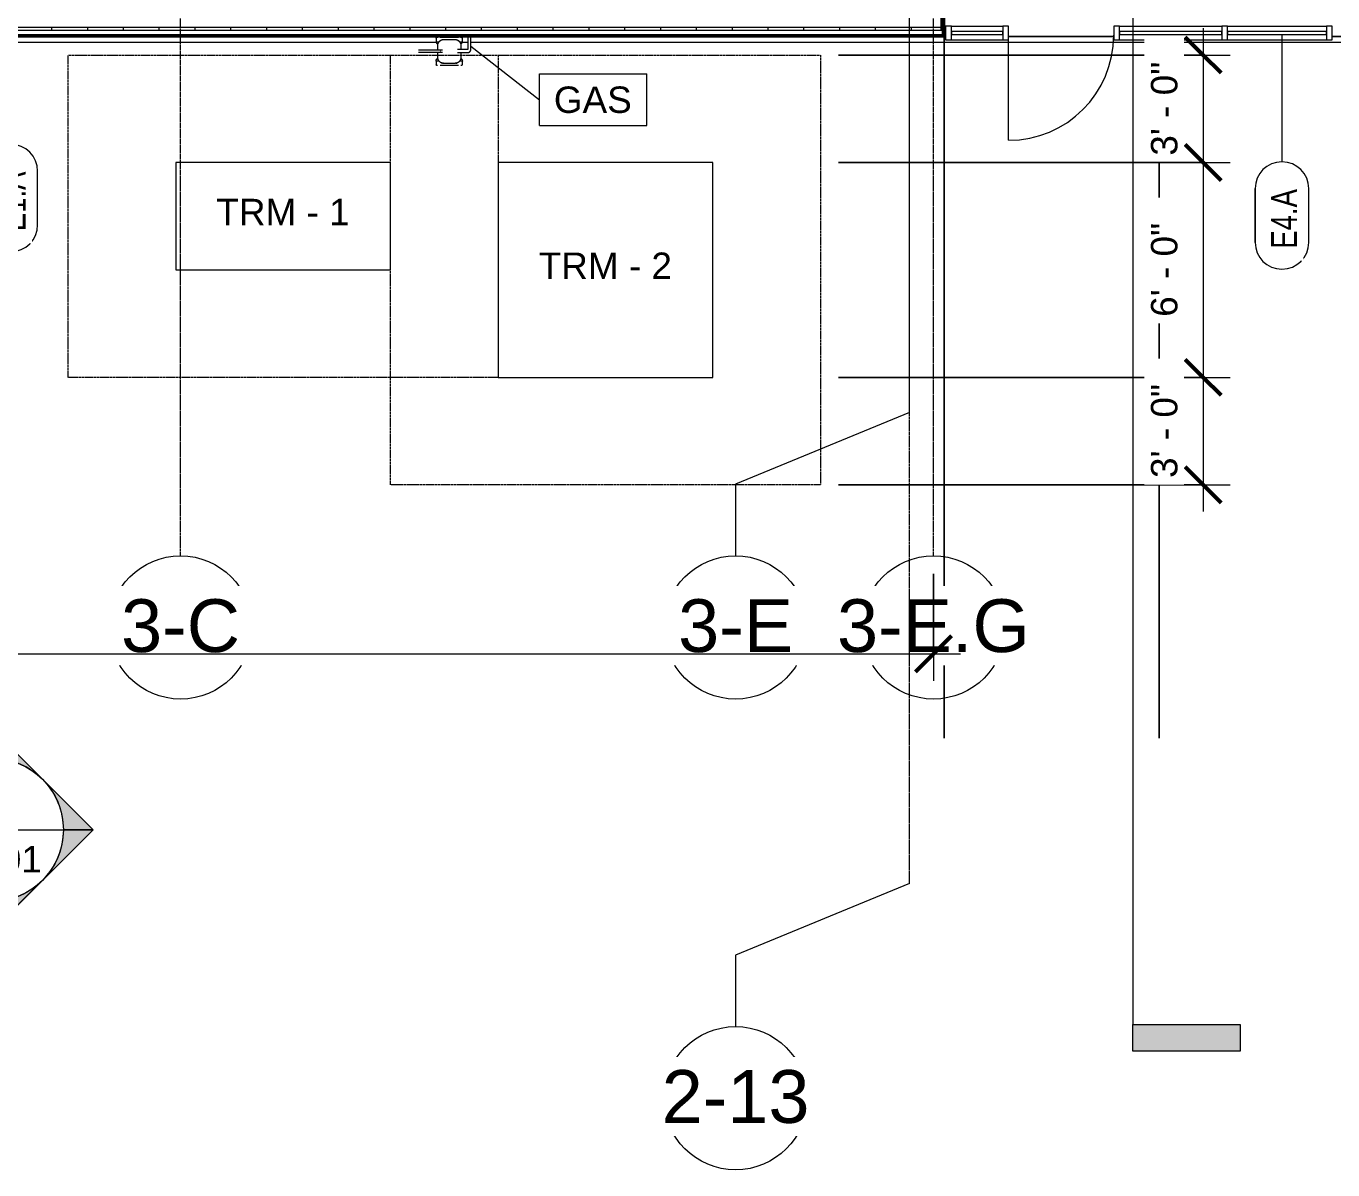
# Model space of a CAD drawing. Header units: inches. Extents: x 21592 to 24810, y -23179 to -20467.
# Drawn here: x 22503.4 to 22941.2, y -23178.6 to -22795.4 of the extents above; entities that cross this region are included whole.
import ezdxf

# ---------------------------------------------------------------- set-up
doc = ezdxf.new("R2010")
doc.units = ezdxf.units.IN
doc.header["$MEASUREMENT"] = 0
doc.linetypes.add('Dash', pattern=[0.25, 0.125, -0.125])
doc.linetypes.add('Grid Line 1_2_', pattern=[0.875, 0.5, -0.125, 0.125, -0.125])
for name, color, linetype, lineweight in [('A-ANNO-DIMS', 211, 'Continuous', 9), ('A-ANNO-DIMS-96', 211, 'Continuous', 9), ('A-DOOR', 31, 'Continuous', 13), ('A-GLAZ-CURT', 52, 'Continuous', 9), ('A-GLAZ-CWMG', 51, 'Continuous', 9), ('A-WALL', 113, 'Continuous', 13), ('A-WALL-IDEN', 211, 'Continuous', 9), ('A-WALL-PATT', 111, 'Continuous', 50), ('C-TOPO', 7, 'Continuous', 9), ('Conc', 7, 'Continuous', 20), ('E-ELE-QPM-IDEN', 2, 'Continuous', 9), ('E-ELEC-EQPM', 71, 'Continuous', 9), ('G-ANNO-SYMB', 111, 'Continuous', 9), ('L-SITE-WALL', 31, 'Continuous', 13), ('P-SANR-FIXT', 6, 'Continuous', 9), ('P-SANR-FIXT-IDEN', 2, 'Continuous', 9), ('S-GRID', 1, 'Continuous', 9), ('S-GRID-IDEN', 1, 'Continuous', 9)]:
    doc.layers.add(name, color=color, linetype=linetype, lineweight=lineweight)
doc.styles.add('Arial', font='arial.ttf', dxfattribs={"height": 17.703593})
doc.styles.add('Arial_1', font='arial.ttf', dxfattribs={"height": 8.851796})
doc.styles.add('Century Gothic_1', font='GOTHIC.TTF', dxfattribs={"width": 0.8, "height": 8.622671})
doc.dimstyles.new('Linear_-_3_32__Arial', dxfattribs={"dimscale": 12, "dimtxt": 9, "dimasz": 1, "dimexe": 0.75, "dimexo": 0.5, "dimgap": 0.5, "dimtad": 1, "dimdec": 4, "dimrnd": 0.0625, "dimzin": 1, "dimdsep": 46, "dimlunit": 4, "dimtxsty": 'Arial_1', "dimblk1": 'OBLIQUE', "dimblk2": 'OBLIQUE', "dimsah": 1, "dimcen": 0.09, "dimdle": 0.75, "dimazin": 0, "dimtfac": 1, "dimtdec": 4, "dimtix": 1, "dimtmove": 0, "dimatfit": 3, "dimfxl": 1, "dimtvp": 1, "dimtfill": 1, "dimfrac": 2, "dimtolj": 1, "dimtzin": 0, "dimarcsym": 2})

# ---------------------------------------------------------------- blocks, each defined once
blk = doc.blocks.new('Struct_Xcel_Sports Complex_rvt-1-Enlarged First Floor Plan _West_')
at = {"layer": 'L-SITE-WALL', "color": 10}
for p, q in [((22651.4, -22798.8), (22458.52, -22798.8)), ((22811.39, -22798.8), (22652.4, -22798.8)), ((22867.77, -22798.8), (22832.58, -22798.8)), ((23337.08, -22798.8), (22941.04, -22798.8))]:
    blk.add_line(p, q, dxfattribs=at)
blk = doc.blocks.new('Transformer-Dry-Type-Siemens - 6x6x6-1004770-Enlarged First Floor Plan _West_')
at = {"layer": 'E-ELEC-EQPM', "linetype": 'Dash'}
for p, q in [((-72, -72), (-72, 72)), ((-72, 72), (72, 72)), ((72, 72), (72, -72)), ((72, -72), (-72, -72))]:
    blk.add_line(p, q, dxfattribs=at)
at = {"layer": 'E-ELEC-EQPM'}
for p, q in [((36, 36), (-36, 36)), ((-36, 36), (-36, -36)), ((36, -36), (36, 36)), ((-36, -36), (36, -36))]:
    blk.add_line(p, q, dxfattribs=at)
blk = doc.blocks.new('Transformer-Dry-Type-Siemens - 6x3x6-1005805-Enlarged First Floor Plan _West_')
at = {"layer": 'E-ELEC-EQPM', "linetype": 'Dash'}
for p, q in [((-72, -54), (-72, 54)), ((-72, 54), (72, 54)), ((72, 54), (72, -54)), ((72, -54), (-72, -54))]:
    blk.add_line(p, q, dxfattribs=at)
at = {"layer": 'E-ELEC-EQPM'}
for p, q in [((36, 18), (-36, 18)), ((-36, 18), (-36, -18)), ((36, -18), (36, 18)), ((-36, -18), (36, -18))]:
    blk.add_line(p, q, dxfattribs=at)
blk = doc.blocks.new('System Panel - INSULATED LOW-E GLAZING _SEE ELEVATIONS FOR U-FACTOR_ SHGC_ _ LT_-1142335-Enlarged First Floor Plan _West_')
at = {"layer": 'A-GLAZ-CURT', "lineweight": 13}
for p, q in [((16.53125, -0.25), (-16.53125, -0.25)), ((-16.53125, -0.25), (-16.53125, -1.25)), ((-16.53125, -1.25), (16.53125, -1.25)), ((16.53125, -1.25), (16.53125, -0.25))]:
    blk.add_line(p, q, dxfattribs=at)
at = {"layer": 'A-GLAZ-CURT'}
for p, q in [((-16.53125, -1.25), (-16.53125, -0.25)), ((16.53125, -0.25), (-16.53125, -0.25)), ((-16.53125, -1.25), (16.53125, -1.25)), ((16.53125, -0.25), (16.53125, -1.25))]:
    blk.add_line(p, q, dxfattribs=at)
blk = doc.blocks.new('System Panel - INSULATED LOW-E GLAZING _SEE ELEVATIONS FOR U-FACTOR_ SHGC_ _ LT_-827433-Enlarged First Floor Plan _West_')
at = {"layer": 'A-GLAZ-CURT', "lineweight": 13}
for p, q in [((17.09375, -0.25), (-17.09375, -0.25)), ((-17.09375, -0.25), (-17.09375, -1.25)), ((-17.09375, -1.25), (17.09375, -1.25)), ((17.09375, -1.25), (17.09375, -0.25))]:
    blk.add_line(p, q, dxfattribs=at)
at = {"layer": 'A-GLAZ-CURT'}
for p, q in [((-17.09375, -1.25), (-17.09375, -0.25)), ((17.09375, -0.25), (-17.09375, -0.25)), ((-17.09375, -1.25), (17.09375, -1.25)), ((17.09375, -0.25), (17.09375, -1.25))]:
    blk.add_line(p, q, dxfattribs=at)
blk = doc.blocks.new('Door_Single_Storefront - one-1371403-Enlarged First Floor Plan _West_')
at = {"layer": 'A-DOOR'}
blk.add_line((-17.59375, -35.1875), (-17.59375, 0), dxfattribs=at)
blk.add_arc((-17.59375, 0), 35.1875, 270, 0, dxfattribs=at)
blk = doc.blocks.new('System Panel - INSULATED LOW-E GLAZING _SEE ELEVATIONS FOR U-FACTOR_ SHGC_ _ LT_-1354584-Enlarged First Floor Plan _West_')
at = {"layer": 'A-GLAZ-CURT', "lineweight": 13}
for p, q in [((8.59, -0.25), (-8.59, -0.25)), ((-8.59, -0.25), (-8.59, -1.25)), ((-8.59, -1.25), (8.59, -1.25)), ((8.59, -1.25), (8.59, -0.25))]:
    blk.add_line(p, q, dxfattribs=at)
at = {"layer": 'A-GLAZ-CURT'}
for p, q in [((-8.59, -1.25), (-8.59, -0.25)), ((8.59, -0.25), (-8.59, -0.25)), ((-8.59, -1.25), (8.59, -1.25)), ((8.59, -0.25), (8.59, -1.25))]:
    blk.add_line(p, q, dxfattribs=at)
blk = doc.blocks.new('Rectangular Mullion - Exterior 2_ x 4_5_-1135321-Enlarged First Floor Plan _West_')
at = {"layer": 'A-GLAZ-CWMG'}
for p, q in [((22278.7, -22795.43), (22311.77, -22795.43)), ((22278.7, -22799.93), (22311.77, -22799.93))]:
    blk.add_line(p, q, dxfattribs=at)
blk = doc.blocks.new('Rectangular Mullion - Exterior 2_ x 4_5_-1305167-Enlarged First Floor Plan _West_')
at = {"layer": 'A-GLAZ-CWMG'}
for p, q in [((22869.77, -22795.43), (22903.95, -22795.43)), ((22869.77, -22799.93), (22903.95, -22799.93))]:
    blk.add_line(p, q, dxfattribs=at)
blk = doc.blocks.new('Rectangular Mullion - Exterior 2_ x 4_5_-1354580-Enlarged First Floor Plan _West_')
at = {"layer": 'A-GLAZ-CWMG'}
for p, q in [((22813.39, -22795.43), (22830.58, -22795.43)), ((22813.39, -22799.93), (22830.58, -22799.93))]:
    blk.add_line(p, q, dxfattribs=at)
blk = doc.blocks.new('Rectangular Mullion - Exterior 2_ x 4_5_-1142379-Enlarged First Floor Plan _West_')
at = {"layer": 'A-GLAZ-CWMG', "lineweight": 20}
for p, q in [((-2, 3), (0, 3)), ((-2, -1.5), (-2, 3)), ((0, 3), (0, -1.5)), ((0, -1.5), (-2, -1.5))]:
    blk.add_line(p, q, dxfattribs=at)
blk = doc.blocks.new('Rectangular Mullion - Exterior 2_ x 4_5_-1142382-Enlarged First Floor Plan _West_')
at = {"layer": 'A-GLAZ-CWMG', "lineweight": 20}
for p, q in [((0, 3), (-2, 3)), ((-2, 3), (-2, -1.5)), ((0, -1.5), (0, 3)), ((-2, -1.5), (0, -1.5))]:
    blk.add_line(p, q, dxfattribs=at)
blk = doc.blocks.new('Rectangular Mullion - Exterior 2_ x 4_5_-827464-Enlarged First Floor Plan _West_')
at = {"layer": 'A-GLAZ-CWMG', "lineweight": 20}
for p, q in [((-1, 3), (1, 3)), ((-1, -1.5), (-1, 3)), ((1, 3), (1, -1.5)), ((1, -1.5), (-1, -1.5))]:
    blk.add_line(p, q, dxfattribs=at)
blk = doc.blocks.new('gas_meter-250_cfh_2214 - gas_meter-250_cfh_2214-1353211-Enlarged First Floor Plan _West_')
at = {"layer": 'P-SANR-FIXT'}
for p, q in [((-3.79, 4.61), (-4.13, 4.61)), ((3.06, 4.61), (-3.06, 4.61)), ((4.13, 4.61), (3.79, 4.61)), ((6.26, 5.12), (6.26, 0.61)), ((7.26, 0.61), (7.26, 5.12)), ((-2.99, 0.37), (-9.24, 0.37)), ((-4.4, 4.34), (-4.4, 3.16)), ((-4.4, 3.16), (-4.06, 3.16)), ((-4.06, 3.16), (-3.39, 3.16)), ((-3.96, 1.77), (-3.96, 0.37)), ((2.04, 3.77), (-1.96, 3.77)), ((3.48, 3.16), (4.06, 3.16)), ((6.15, 0.5), (3.51, 0.5)), ((4.04, 0.5), (4.04, 1.77)), ((4.06, 3.16), (4.4, 3.16)), ((4.4, 3.16), (4.4, 4.34)), ((-9.24, -0.38), (-2.99, -0.38)), ((-4.4, -3.34), (-4.4, -4.57)), ((-4.06, -3.34), (-4.4, -3.34)), ((-3.42, -3.34), (-4.06, -3.34)), ((-3.96, -0.37), (-3.96, -1.98)), ((-2.9, 0), (-2.99, 0)), ((-1.97, -3.98), (-2.49, -3.98)), ((-2.49, -3.98), (-2.23, -3.98)), ((-1.96, -3.98), (2.04, -3.98)), ((2.55, -3.98), (2.04, -3.98)), ((2.29, -3.98), (2.55, -3.98)), ((4.06, -3.34), (3.5, -3.34)), ((3.51, -0.5), (6.15, -0.5)), ((4.04, -1.98), (4.04, -0.5)), ((4.4, -3.34), (4.06, -3.34)), ((4.4, -4.57), (4.4, -3.34)), ((-4.28, -4.69), (-3.94, -4.69)), ((-3.06, -4.69), (3.06, -4.69)), ((3.94, -4.69), (4.28, -4.69))]:
    blk.add_line(p, q, dxfattribs=at)
at = {"layer": 'P-SANR-FIXT', "flags": 128}
for points in [[(-4.4, 4.34), (-4.4, 4.35), (-4.4, 4.36), (-4.4, 4.37), (-4.4, 4.38), (-4.4, 4.39), (-4.39, 4.4), (-4.39, 4.41), (-4.39, 4.42), (-4.38, 4.43), (-4.38, 4.44), (-4.38, 4.45), (-4.37, 4.46), (-4.37, 4.47), (-4.36, 4.48), (-4.35, 4.49), (-4.35, 4.5), (-4.34, 4.51), (-4.33, 4.52), (-4.33, 4.52), (-4.32, 4.53), (-4.31, 4.54), (-4.3, 4.55), (-4.29, 4.55), (-4.29, 4.56), (-4.28, 4.57), (-4.27, 4.57), (-4.26, 4.58), (-4.25, 4.58), (-4.24, 4.59), (-4.23, 4.59), (-4.22, 4.59), (-4.21, 4.6), (-4.2, 4.6), (-4.19, 4.6), (-4.18, 4.6), (-4.17, 4.61), (-4.15, 4.61), (-4.14, 4.61), (-4.13, 4.61), (-4.13, 4.61)], [(4.13, 4.61), (4.14, 4.61), (4.15, 4.61), (4.16, 4.61), (4.17, 4.6), (4.18, 4.6), (4.19, 4.6), (4.21, 4.6), (4.22, 4.59), (4.23, 4.59), (4.24, 4.59), (4.25, 4.58), (4.26, 4.58), (4.27, 4.57), (4.27, 4.57), (4.28, 4.56), (4.29, 4.55), (4.3, 4.55), (4.31, 4.54), (4.32, 4.53), (4.33, 4.53), (4.33, 4.52), (4.34, 4.51), (4.35, 4.5), (4.35, 4.49), (4.36, 4.48), (4.36, 4.47), (4.37, 4.46), (4.37, 4.46), (4.38, 4.45), (4.38, 4.44), (4.39, 4.43), (4.39, 4.41), (4.39, 4.4), (4.4, 4.39), (4.4, 4.38), (4.4, 4.37), (4.4, 4.36), (4.4, 4.35), (4.4, 4.34), (4.4, 4.34)], [(-9.24, 0.37), (-9.28, 0.37), (-9.32, 0.37), (-9.36, 0.37), (-9.4, 0.37), (-9.43, 0.37), (-9.47, 0.37), (-9.51, 0.37), (-9.55, 0.37), (-9.59, 0.37), (-9.63, 0.37), (-9.66, 0.37), (-9.7, 0.37), (-9.73, 0.37), (-9.77, 0.37), (-9.8, 0.37), (-9.83, 0.37), (-9.86, 0.37), (-9.9, 0.37), (-9.92, 0.37), (-9.95, 0.37), (-9.98, 0.37), (-10.01, 0.37), (-10.03, 0.37), (-10.06, 0.37), (-10.08, 0.37), (-10.1, 0.37), (-10.12, 0.37), (-10.14, 0.37), (-10.15, 0.37), (-10.17, 0.37), (-10.18, 0.37), (-10.19, 0.37), (-10.2, 0.37), (-10.21, 0.37), (-10.22, 0.37), (-10.23, 0.37), (-10.23, 0.37), (-10.23, 0.37), (-10.24, 0.37)], [(-3.87, 2.38), (-3.91, 2.42), (-3.95, 2.45), (-4, 2.49), (-4.04, 2.52), (-4.07, 2.56), (-4.11, 2.6), (-4.15, 2.65), (-4.18, 2.69), (-4.21, 2.73), (-4.24, 2.78), (-4.27, 2.83), (-4.29, 2.87), (-4.32, 2.92), (-4.34, 2.97), (-4.36, 3.02), (-4.38, 3.08), (-4.39, 3.13), (-4.4, 3.16)], [(-1.96, 3.77), (-2.04, 3.77), (-2.12, 3.76), (-2.19, 3.76), (-2.27, 3.74), (-2.35, 3.73), (-2.43, 3.71), (-2.51, 3.69), (-2.58, 3.67), (-2.66, 3.64), (-2.73, 3.61), (-2.81, 3.58), (-2.88, 3.54), (-2.95, 3.51), (-3.02, 3.46), (-3.08, 3.42), (-3.15, 3.37), (-3.21, 3.33), (-3.27, 3.27), (-3.33, 3.22), (-3.39, 3.16), (-3.44, 3.11), (-3.5, 3.04), (-3.55, 2.98), (-3.59, 2.92), (-3.64, 2.85), (-3.68, 2.78), (-3.72, 2.71), (-3.76, 2.64), (-3.79, 2.57), (-3.82, 2.5), (-3.85, 2.42), (-3.87, 2.34), (-3.89, 2.27), (-3.91, 2.19), (-3.93, 2.11), (-3.94, 2.03), (-3.95, 1.95), (-3.95, 1.87), (-3.96, 1.79), (-3.96, 1.77)], [(-2.24, 0.37), (-2.24, 0.37), (-2.24, 0.37), (-2.24, 0.37), (-2.25, 0.37), (-2.25, 0.37), (-2.26, 0.37), (-2.27, 0.37), (-2.27, 0.37), (-2.28, 0.37), (-2.3, 0.37), (-2.31, 0.37), (-2.32, 0.37), (-2.34, 0.37), (-2.35, 0.37), (-2.37, 0.37), (-2.38, 0.37), (-2.4, 0.37), (-2.42, 0.37), (-2.44, 0.37), (-2.46, 0.37), (-2.49, 0.37), (-2.51, 0.37), (-2.53, 0.37), (-2.56, 0.37), (-2.58, 0.37), (-2.61, 0.37), (-2.63, 0.37), (-2.66, 0.37), (-2.69, 0.37), (-2.71, 0.37), (-2.74, 0.37), (-2.77, 0.37), (-2.8, 0.37), (-2.83, 0.37), (-2.86, 0.37), (-2.89, 0.37), (-2.92, 0.37), (-2.95, 0.37), (-2.98, 0.37), (-2.99, 0.37)], [(4.04, 1.77), (4.04, 1.85), (4.04, 1.93), (4.03, 2.01), (4.02, 2.09), (4, 2.17), (3.99, 2.25), (3.97, 2.32), (3.94, 2.4), (3.92, 2.48), (3.89, 2.55), (3.85, 2.62), (3.82, 2.69), (3.78, 2.76), (3.74, 2.83), (3.7, 2.9), (3.65, 2.96), (3.6, 3.03), (3.55, 3.09), (3.49, 3.15), (3.44, 3.21), (3.38, 3.26), (3.32, 3.31), (3.26, 3.36), (3.19, 3.41), (3.13, 3.45), (3.06, 3.5), (2.99, 3.53), (2.92, 3.57), (2.84, 3.6), (2.77, 3.63), (2.69, 3.66), (2.62, 3.69), (2.54, 3.71), (2.46, 3.73), (2.38, 3.74), (2.31, 3.75), (2.23, 3.76), (2.15, 3.77), (2.07, 3.77), (2.04, 3.77)], [(3.51, 0.5), (3.48, 0.5), (3.45, 0.5), (3.42, 0.5), (3.39, 0.5), (3.37, 0.5), (3.34, 0.5), (3.31, 0.5), (3.28, 0.5), (3.25, 0.5), (3.22, 0.5), (3.19, 0.5), (3.17, 0.5), (3.14, 0.5), (3.12, 0.5), (3.09, 0.5), (3.07, 0.5), (3.04, 0.5), (3.02, 0.5), (3, 0.5), (2.98, 0.5), (2.96, 0.5), (2.94, 0.5), (2.92, 0.5), (2.9, 0.5), (2.88, 0.5), (2.87, 0.5), (2.85, 0.5), (2.84, 0.5), (2.83, 0.5), (2.82, 0.5), (2.8, 0.5), (2.8, 0.5), (2.79, 0.5), (2.78, 0.5), (2.77, 0.5), (2.77, 0.5), (2.77, 0.5), (2.77, 0.5), (2.76, 0.5)], [(4.4, 3.16), (4.39, 3.1), (4.37, 3.05), (4.35, 3), (4.33, 2.95), (4.31, 2.9), (4.28, 2.85), (4.26, 2.8), (4.23, 2.76), (4.2, 2.71), (4.16, 2.67), (4.13, 2.63), (4.09, 2.58), (4.06, 2.55), (4.02, 2.51), (3.98, 2.47), (3.94, 2.44)], [(6.26, 0.61), (6.26, 0.61), (6.26, 0.6), (6.26, 0.6), (6.26, 0.59), (6.26, 0.59), (6.26, 0.58), (6.26, 0.58), (6.26, 0.58), (6.26, 0.57), (6.26, 0.57), (6.25, 0.56), (6.25, 0.56), (6.25, 0.56), (6.25, 0.55), (6.24, 0.55), (6.24, 0.54), (6.24, 0.54), (6.24, 0.54), (6.23, 0.53), (6.23, 0.53), (6.23, 0.53), (6.22, 0.53), (6.22, 0.52), (6.22, 0.52), (6.21, 0.52), (6.21, 0.52), (6.21, 0.51), (6.2, 0.51), (6.2, 0.51), (6.19, 0.51), (6.19, 0.51), (6.18, 0.5), (6.18, 0.5), (6.18, 0.5), (6.17, 0.5), (6.17, 0.5), (6.16, 0.5), (6.16, 0.5), (6.15, 0.5), (6.15, 0.5)], [(6.15, -0.5), (6.2, -0.5), (6.24, -0.5), (6.29, -0.49), (6.33, -0.49), (6.37, -0.48), (6.42, -0.47), (6.46, -0.46), (6.5, -0.44), (6.54, -0.43), (6.59, -0.41), (6.63, -0.39), (6.67, -0.37), (6.71, -0.35), (6.74, -0.33), (6.78, -0.31), (6.82, -0.28), (6.85, -0.25), (6.89, -0.22), (6.92, -0.19), (6.95, -0.16), (6.98, -0.13), (7.01, -0.1), (7.04, -0.06), (7.06, -0.03), (7.09, 0.01), (7.11, 0.05), (7.13, 0.09), (7.15, 0.13), (7.17, 0.17), (7.19, 0.21), (7.2, 0.25), (7.22, 0.29), (7.23, 0.34), (7.24, 0.38), (7.25, 0.42), (7.25, 0.47), (7.26, 0.51), (7.26, 0.55), (7.26, 0.6), (7.26, 0.61)], [(-10.24, -0.38), (-10.24, -0.38), (-10.23, -0.38), (-10.23, -0.38), (-10.22, -0.38), (-10.22, -0.38), (-10.21, -0.38), (-10.2, -0.38), (-10.19, -0.38), (-10.17, -0.38), (-10.16, -0.38), (-10.14, -0.38), (-10.12, -0.38), (-10.1, -0.38), (-10.08, -0.38), (-10.06, -0.38), (-10.04, -0.38), (-10.01, -0.38), (-9.99, -0.38), (-9.96, -0.38), (-9.93, -0.38), (-9.9, -0.38), (-9.87, -0.38), (-9.84, -0.38), (-9.81, -0.38), (-9.78, -0.38), (-9.74, -0.38), (-9.71, -0.38), (-9.67, -0.38), (-9.64, -0.38), (-9.6, -0.38), (-9.56, -0.38), (-9.52, -0.38), (-9.48, -0.38), (-9.45, -0.38), (-9.41, -0.38), (-9.37, -0.38), (-9.33, -0.38), (-9.29, -0.38), (-9.25, -0.38), (-9.24, -0.38)], [(-4.4, -3.34), (-4.4, -3.29), (-4.4, -3.25), (-4.39, -3.21), (-4.39, -3.16), (-4.38, -3.12), (-4.37, -3.08), (-4.36, -3.04), (-4.34, -2.99), (-4.33, -2.95), (-4.31, -2.91), (-4.29, -2.87), (-4.28, -2.83), (-4.25, -2.8), (-4.23, -2.76), (-4.21, -2.72), (-4.18, -2.69), (-4.15, -2.65), (-4.13, -2.62), (-4.1, -2.59), (-4.07, -2.56), (-4.03, -2.53), (-4, -2.5), (-3.97, -2.47), (-3.93, -2.44), (-3.89, -2.42)], [(-3.96, -1.98), (-3.95, -2.06), (-3.95, -2.14), (-3.94, -2.22), (-3.93, -2.3), (-3.92, -2.38), (-3.9, -2.45), (-3.88, -2.53), (-3.85, -2.61), (-3.83, -2.68), (-3.8, -2.76), (-3.76, -2.83), (-3.73, -2.9), (-3.69, -2.97), (-3.65, -3.04), (-3.61, -3.11), (-3.56, -3.17), (-3.51, -3.24), (-3.46, -3.3), (-3.4, -3.36), (-3.35, -3.41), (-3.29, -3.47), (-3.23, -3.52), (-3.17, -3.57), (-3.1, -3.62), (-3.04, -3.66), (-2.97, -3.7), (-2.9, -3.74), (-2.83, -3.78), (-2.75, -3.81), (-2.68, -3.84), (-2.6, -3.87), (-2.53, -3.9), (-2.45, -3.92), (-2.37, -3.94), (-2.3, -3.95), (-2.22, -3.96), (-2.14, -3.97), (-2.06, -3.98), (-1.98, -3.98), (-1.96, -3.98)], [(-2.99, -0.38), (-2.96, -0.38), (-2.93, -0.38), (-2.9, -0.38), (-2.87, -0.38), (-2.84, -0.38), (-2.81, -0.38), (-2.78, -0.38), (-2.75, -0.38), (-2.72, -0.38), (-2.69, -0.38), (-2.67, -0.38), (-2.64, -0.38), (-2.61, -0.38), (-2.59, -0.38), (-2.56, -0.38), (-2.54, -0.38), (-2.51, -0.38), (-2.49, -0.38), (-2.47, -0.38), (-2.45, -0.38), (-2.43, -0.38), (-2.41, -0.38), (-2.39, -0.38), (-2.37, -0.38), (-2.35, -0.38), (-2.34, -0.38), (-2.32, -0.38), (-2.31, -0.38), (-2.3, -0.38), (-2.29, -0.38), (-2.28, -0.38), (-2.27, -0.38), (-2.26, -0.38), (-2.25, -0.38), (-2.25, -0.38), (-2.24, -0.38), (-2.24, -0.38), (-2.24, -0.38), (-2.24, -0.38)], [(-2.49, -3.98), (-2.52, -3.96), (-2.55, -3.94), (-2.58, -3.91), (-2.6, -3.89), (-2.63, -3.86)], [(2.04, -3.98), (2.12, -3.98), (2.2, -3.97), (2.28, -3.97), (2.36, -3.95), (2.44, -3.94), (2.52, -3.92), (2.6, -3.9), (2.67, -3.88), (2.75, -3.85), (2.82, -3.82), (2.9, -3.79), (2.97, -3.75), (3.04, -3.72), (3.11, -3.67), (3.17, -3.63), (3.24, -3.58), (3.3, -3.53), (3.36, -3.48), (3.42, -3.43), (3.48, -3.37), (3.53, -3.31), (3.59, -3.25), (3.64, -3.19), (3.68, -3.13), (3.73, -3.06), (3.77, -2.99), (3.81, -2.92), (3.84, -2.85), (3.88, -2.78), (3.91, -2.7), (3.94, -2.63), (3.96, -2.55), (3.98, -2.48), (4, -2.4), (4.02, -2.32), (4.03, -2.24), (4.04, -2.16), (4.04, -2.08), (4.04, -2), (4.04, -1.98)], [(2.71, -3.84), (2.69, -3.86), (2.66, -3.89), (2.63, -3.91), (2.61, -3.94), (2.58, -3.96), (2.55, -3.98), (2.55, -3.98)], [(2.76, -0.5), (2.76, -0.5), (2.77, -0.5), (2.77, -0.5), (2.77, -0.5), (2.78, -0.5), (2.79, -0.5), (2.79, -0.5), (2.8, -0.5), (2.81, -0.5), (2.82, -0.5), (2.84, -0.5), (2.85, -0.5), (2.86, -0.5), (2.88, -0.5), (2.9, -0.5), (2.91, -0.5), (2.93, -0.5), (2.95, -0.5), (2.97, -0.5), (2.99, -0.5), (3.01, -0.5), (3.04, -0.5), (3.06, -0.5), (3.08, -0.5), (3.11, -0.5), (3.13, -0.5), (3.16, -0.5), (3.19, -0.5), (3.21, -0.5), (3.24, -0.5), (3.27, -0.5), (3.3, -0.5), (3.33, -0.5), (3.36, -0.5), (3.39, -0.5), (3.42, -0.5), (3.45, -0.5), (3.48, -0.5), (3.51, -0.5), (3.51, -0.5)], [(3.98, -2.48), (4.02, -2.51), (4.05, -2.54), (4.08, -2.57), (4.11, -2.6), (4.14, -2.63), (4.17, -2.67), (4.19, -2.7), (4.22, -2.74), (4.24, -2.78), (4.26, -2.81), (4.28, -2.85), (4.3, -2.89), (4.32, -2.93), (4.34, -2.97), (4.35, -3.01), (4.36, -3.06), (4.37, -3.1), (4.38, -3.14), (4.39, -3.18), (4.4, -3.23), (4.4, -3.27), (4.4, -3.32), (4.4, -3.34)], [(-4.28, -4.69), (-4.29, -4.69), (-4.29, -4.69), (-4.3, -4.69), (-4.3, -4.69), (-4.31, -4.69), (-4.31, -4.68), (-4.32, -4.68), (-4.32, -4.68), (-4.33, -4.68), (-4.33, -4.68), (-4.33, -4.68), (-4.34, -4.67), (-4.34, -4.67), (-4.35, -4.67), (-4.35, -4.67), (-4.35, -4.66), (-4.36, -4.66), (-4.36, -4.66), (-4.37, -4.66), (-4.37, -4.65), (-4.37, -4.65), (-4.37, -4.65), (-4.38, -4.64), (-4.38, -4.64), (-4.38, -4.63), (-4.39, -4.63), (-4.39, -4.63), (-4.39, -4.62), (-4.39, -4.62), (-4.39, -4.61), (-4.4, -4.61), (-4.4, -4.6), (-4.4, -4.6), (-4.4, -4.6), (-4.4, -4.59), (-4.4, -4.59), (-4.4, -4.58), (-4.4, -4.58), (-4.4, -4.57), (-4.4, -4.57)], [(4.4, -4.57), (4.4, -4.58), (4.4, -4.58), (4.4, -4.58), (4.4, -4.59), (4.4, -4.59), (4.4, -4.6), (4.4, -4.6), (4.4, -4.61), (4.39, -4.61), (4.39, -4.62), (4.39, -4.62), (4.39, -4.62), (4.39, -4.63), (4.38, -4.63), (4.38, -4.64), (4.38, -4.64), (4.38, -4.64), (4.37, -4.65), (4.37, -4.65), (4.37, -4.65), (4.36, -4.66), (4.36, -4.66), (4.36, -4.66), (4.35, -4.67), (4.35, -4.67), (4.34, -4.67), (4.34, -4.67), (4.34, -4.68), (4.33, -4.68), (4.33, -4.68), (4.32, -4.68), (4.32, -4.68), (4.31, -4.68), (4.31, -4.69), (4.3, -4.69), (4.3, -4.69), (4.29, -4.69), (4.29, -4.69), (4.29, -4.69), (4.28, -4.69)]]:
    blk.add_lwpolyline(points, dxfattribs=at)
at = {"layer": 'P-SANR-FIXT'}
for centre, start, end in [((-1.96, 1.77), 165, 180), ((-1.96, 1.77), 135, 150), ((-1.96, 1.77), 90, 120), ((2.04, 1.77), 75, 90), ((2.04, 1.77), 45, 60), ((2.04, 1.77), 360, 30), ((-1.96, -1.98), 180, 210), ((-1.96, -1.98), 225, 240), ((-1.96, -1.98), 255, 270), ((2.04, -1.98), 270, 300), ((2.04, -1.98), 315, 330), ((2.04, -1.98), 345, 360)]:
    blk.add_arc(centre, 2, start, end, dxfattribs=at)
blk = doc.blocks.new('Section - 3_32_ x 3_8_-18514-Enlarged First Floor Plan _West_')
at = {"layer": 'G-ANNO-SYMB'}
blk.add_hatch(color=256, dxfattribs=at).paths.add_polyline_path([(0, 0.375), (0, 0), (-0.09375, 0), (-0.09375, 0.375)], flags=0)
for p, q in [((0, 0.375), (-0.09375, 0.375)), ((-0.09375, 0.375), (-0.09375, 0)), ((0, 0), (0, 0.375)), ((-0.09375, 0), (0, 0))]:
    blk.add_line(p, q, dxfattribs=at)
blk = doc.blocks.new('Section - Section Head - Filled-1526-Enlarged First Floor Plan _West_')
at = {"layer": 'G-ANNO-SYMB'}
h = blk.add_hatch(color=256, dxfattribs=at)
edge = h.paths.add_edge_path(flags=0)
edge.add_line((-0.4268, 0.1768), (-0.25, 0.3536))
edge.add_line((-0.25, 0.3536), (-0.25, 0.25))
edge.add_arc((-0.25, 0), 0.25, 90, 135)
h = blk.add_hatch(color=256, dxfattribs=at)
edge = h.paths.add_edge_path(flags=0)
edge.add_arc((-0.25, 0), 0.25, 45, 90)
edge.add_line((-0.25, 0.25), (-0.25, 0.3536))
edge.add_line((-0.25, 0.3536), (-0.0732, 0.1768))
h = blk.add_hatch(color=256, dxfattribs=at)
edge = h.paths.add_edge_path(flags=0)
edge.add_arc((-0.25, 0), 0.2503, 137.9216, 180)
edge.add_line((-0.5003, 0), (-0.6036, 0))
edge.add_line((-0.6036, 0), (-0.4358, 0.1678))
h = blk.add_hatch(color=256, dxfattribs=at)
edge = h.paths.add_edge_path(flags=0)
edge.add_line((-0.0642, 0.1678), (0.1036, 0))
edge.add_line((0.1036, 0), (0.0003, 0))
edge.add_arc((-0.25, 0), 0.2503, 0, 42.0784)
for p, q in [((-0.25, 0.3536), (-0.6036, 0)), ((-0.25, 0.3536), (-0.4268, 0.1768)), ((-0.25, 0.3536), (0.1036, 0)), ((-0.25, 0.25), (-0.25, 0.3536)), ((-0.0732, 0.1768), (-0.25, 0.3536)), ((-0.25, 0.3536), (-0.25, 0.25)), ((-0.4358, 0.1678), (-0.6036, 0)), ((0.1036, 0), (-0.0642, 0.1678)), ((-0.6036, 0), (-0.5003, 0)), ((0.0003, 0), (0.1036, 0)), ((-0.5, 0), (-0.6036, 0)), ((0, 0), (0.1036, 0))]:
    blk.add_line(p, q, dxfattribs=at)
for radius, start, end in [(0.25, 360, 180), (0.25, 90, 135), (0.25, 45, 90), (0.2503, 137.9216, 180), (0.2503, 0, 42.0784), (0.25, 180, 360)]:
    blk.add_arc((-0.25, 0), radius, start, end, dxfattribs=at)
blk = doc.blocks.new('Grid - Grid Head - Circle-14747-Enlarged First Floor Plan _West_')
at = {"layer": 'S-GRID-IDEN'}
blk.add_circle((0, 0), 0.25, dxfattribs=at)
blk = doc.blocks.new('DIMBLOCK1-Enlarged First Floor Plan _West_')
at = {"layer": 'A-ANNO-DIMS-96'}
for p, q in [((22061.64, -22899.47), (22061.64, -23014.7)), ((22061.64, -23005.7), (22061.64, -22899.47)), ((22807.39, -22978.85), (22807.39, -23014.7)), ((22807.39, -23005.7), (22807.39, -22978.85)), ((22052.64, -23005.7), (22816.39, -23005.7))]:
    blk.add_line(p, q, dxfattribs=at)
at = {"layer": 'A-ANNO-DIMS-96', "lineweight": 50}
for p, q in [((22061.64, -23005.7), (22067.64, -22999.7)), ((22807.39, -23005.7), (22813.39, -22999.7)), ((22061.64, -23005.7), (22055.64, -23011.7)), ((22807.39, -23005.7), (22801.39, -23011.7))]:
    blk.add_line(p, q, dxfattribs=at)
at = {"layer": 'A-ANNO-DIMS-96', "color": 0, "insert": (22405.16, -22988.22), "char_height": 8.8518, "width": 70.4492, "attachment_point": 1, "line_spacing_factor": 0.938532, "style": 'Arial_1', "bg_fill": 3, "box_fill_scale": 1.25, "bg_fill_color": 0, "bg_fill_transparency": 0}
blk.add_mtext('62\' - 1 3/4"', dxfattribs=at)
blk = doc.blocks.new('_Oblique')
at = {"color": 0, "linetype": 'ByBlock', "lineweight": -2}
blk.add_line((-0.5, -0.5), (0.5, 0.5), dxfattribs=at)
blk = doc.blocks.new('DIMBLOCK11-Enlarged First Floor Plan _West_')
at = {"layer": 'A-ANNO-DIMS-96'}
for p, q in [((22897.74, -22796.05), (22897.74, -22841.05)), ((22775.52, -22805.05), (22906.74, -22805.05)), ((22897.74, -22805.05), (22775.52, -22805.05)), ((22775.52, -22841.05), (22906.74, -22841.05)), ((22897.74, -22841.05), (22775.52, -22841.05))]:
    blk.add_line(p, q, dxfattribs=at)
at = {"layer": 'A-ANNO-DIMS-96', "lineweight": 50}
for p, q in [((22897.74, -22805.05), (22891.74, -22799.05)), ((22897.74, -22805.05), (22903.74, -22811.05)), ((22897.74, -22841.05), (22891.74, -22835.05)), ((22897.74, -22841.05), (22903.74, -22847.05))]:
    blk.add_line(p, q, dxfattribs=at)
at = {"layer": 'A-ANNO-DIMS-96', "color": 0, "insert": (22880.26, -22838.77), "char_height": 8.852, "width": 37.7169, "attachment_point": 1, "rotation": 90, "line_spacing_factor": 0.938532, "style": 'Arial_1', "bg_fill": 3, "box_fill_scale": 1.25, "bg_fill_color": 0, "bg_fill_transparency": 0}
blk.add_mtext('3\' - 0"', dxfattribs=at)
blk = doc.blocks.new('DIMBLOCK12-Enlarged First Floor Plan _West_')
at = {"layer": 'A-ANNO-DIMS-96', "lineweight": 50}
for p, q in [((22897.74, -22841.05), (22891.74, -22835.05)), ((22897.74, -22841.05), (22903.74, -22847.05)), ((22897.74, -22913.05), (22891.74, -22907.05)), ((22897.74, -22913.05), (22903.74, -22919.05))]:
    blk.add_line(p, q, dxfattribs=at)
at = {"layer": 'A-ANNO-DIMS-96'}
for p, q in [((22775.52, -22841.05), (22906.74, -22841.05)), ((22897.74, -22841.05), (22775.52, -22841.05)), ((22897.74, -22841.05), (22897.74, -22913.05)), ((22775.52, -22913.05), (22906.74, -22913.05)), ((22897.74, -22913.05), (22775.52, -22913.05))]:
    blk.add_line(p, q, dxfattribs=at)
at = {"layer": 'A-ANNO-DIMS-96', "color": 0, "insert": (22880.26, -22892.77), "char_height": 8.852, "width": 37.7169, "attachment_point": 1, "rotation": 90, "line_spacing_factor": 0.938532, "style": 'Arial_1', "bg_fill": 3, "box_fill_scale": 1.25, "bg_fill_color": 0, "bg_fill_transparency": 0}
blk.add_mtext('6\' - 0"', dxfattribs=at)
blk = doc.blocks.new('DIMBLOCK13-Enlarged First Floor Plan _West_')
at = {"layer": 'A-ANNO-DIMS-96', "lineweight": 50}
for p, q in [((22897.74, -22913.05), (22891.74, -22907.05)), ((22897.74, -22913.05), (22903.74, -22919.05)), ((22897.74, -22949.05), (22891.74, -22943.05)), ((22897.74, -22949.05), (22903.74, -22955.05))]:
    blk.add_line(p, q, dxfattribs=at)
at = {"layer": 'A-ANNO-DIMS-96'}
for p, q in [((22775.52, -22913.05), (22906.74, -22913.05)), ((22897.74, -22913.05), (22775.52, -22913.05)), ((22897.74, -22913.05), (22897.74, -22958.05)), ((22775.52, -22949.05), (22906.74, -22949.05)), ((22897.74, -22949.05), (22775.52, -22949.05))]:
    blk.add_line(p, q, dxfattribs=at)
at = {"layer": 'A-ANNO-DIMS-96', "color": 0, "insert": (22880.26, -22946.77), "char_height": 8.852, "width": 37.7169, "attachment_point": 1, "rotation": 90, "line_spacing_factor": 0.938532, "style": 'Arial_1', "bg_fill": 3, "box_fill_scale": 1.25, "bg_fill_color": 0, "bg_fill_transparency": 0}
blk.add_mtext('3\' - 0"', dxfattribs=at)
blk = doc.blocks.new('Plumbing Fixture Tag - Boxed-1353764-Enlarged First Floor Plan _West_')
at = {"layer": 'P-SANR-FIXT-IDEN', "color": 153}
for p, q in [((-0.1875, 0.0937), (0.1875, 0.0937)), ((-0.1875, -0.0861), (-0.1875, 0.0937)), ((0.1875, -0.0861), (0.1875, 0.0937)), ((-0.1875, -0.0861), (0.1875, -0.0861))]:
    blk.add_line(p, q, dxfattribs=at)
blk = doc.blocks.new('Wall Tag - 1_4_-1369832-Enlarged First Floor Plan _West_')
at = {"layer": 'A-WALL-IDEN', "color": 153}
for p, q in [((-0.0822, 0.0968), (0.1053, 0.0968)), ((0.1053, 0.0968), (-0.0822, 0.0968)), ((-0.0822, -0.0907), (0.1053, -0.0907)), ((-0.0822, -0.0907), (0.1053, -0.0907))]:
    blk.add_line(p, q, dxfattribs=at)
for centre, start, end in [((-0.0822, 0.0031), 90, 270), ((-0.0822, 0.0031), 90, 270), ((0.1053, 0.0031), 270, 90), ((0.1053, 0.0031), 270, 90)]:
    blk.add_arc(centre, 0.0937, start, end, dxfattribs=at)

msp = doc.modelspace()

# ---------------------------------------------------------------- hatches: boundary and pattern name
at = {"layer": 'A-WALL-PATT', "lineweight": 9}
h = msp.add_hatch(dxfattribs=at)
h.set_pattern_fill('FP_9', color=256, style=0, pattern_type=2)
h.set_pattern_definition([(0, (0, 0), (0, 12), []), (90, (0, 0), (-12, 7e-16), [])])
h.paths.add_polyline_path([(22419.32773, -22796.80281), (22419.32773, -22795.80281), (22314.76523, -22795.80281), (22314.76523, -22796.80281), (22385.15709, -22796.80281)], flags=0)
h.paths.add_polyline_path([(22459.51523, -22796.80281), (22809.95273, -22796.80281), (22809.95273, -22795.80281), (22459.51523, -22795.80281)], flags=0)

# ---------------------------------------------------------------- linework, layer by layer
at = {"layer": 'A-WALL'}
for p, q in [((22809.95273, -22796.80281), (22809.95273, -22787.30281)), ((22810.70273, -22796.80281), (22458.76523, -22796.80281)), ((22809.95273, -22795.80281), (22459.51523, -22795.80281)), ((22810.70273, -22798.30281), (22458.76523, -22798.30281))]:
    msp.add_line(p, q, dxfattribs=at)
at = {"layer": 'A-WALL', "lineweight": 50}
for p, q in [((22810.70273, -22798.61531), (22810.70273, -22786.55281)), ((22458.76523, -22798.61531), (22810.70273, -22798.61531))]:
    msp.add_line(p, q, dxfattribs=at)
at = {"layer": 'A-WALL-IDEN', "color": 153}
msp.add_line((22924.15777, -22798.42781), (22924.15777, -22840.82313), dxfattribs=at)
at = {"layer": 'C-TOPO'}
for p, q in [((22811.01563, -23033.94779), (22811.01563, -22798.80322)), ((22811.01563, -22798.80322), (22811.39023, -22798.80322)), ((22811.39023, -22798.80322), (22811.01563, -22798.80322)), ((22811.01563, -22798.80322), (22811.01563, -23033.94779)), ((22832.57773, -22798.80322), (22867.76523, -22798.80322)), ((22867.76523, -22798.80322), (22832.57773, -22798.80322)), ((22883.01563, -22799.92781), (22883.01563, -23033.94779)), ((22883.01563, -23033.94779), (22883.01563, -22799.92781))]:
    msp.add_line(p, q, dxfattribs=at)
at = {"layer": 'Conc'}
for p, q in [((22811.01523, -23033.94779), (22811.01523, -22798.80281)), ((22883.01523, -23033.94779), (22883.01523, -22799.92781))]:
    msp.add_line(p, q, dxfattribs=at)
at = {"layer": 'G-ANNO-SYMB'}
for p, q in [((22874.1556, -21010.08493), (22874.1556, -23129.8711)), ((22467.854, -23064.6554), (22515.854, -23064.6554))]:
    msp.add_line(p, q, dxfattribs=at)
at = {"layer": 'L-SITE-WALL'}
for p, q in [((22640.8238, -22800.80281), (22056.14023, -22800.80281)), ((22458.51523, -22798.80281), (22651.40428, -22798.80281)), ((22651.40965, -22800.80281), (22649.45665, -22800.80281)), ((22652.39722, -22798.80281), (22811.39023, -22798.80281)), ((24312.22509, -22800.80281), (22652.40428, -22800.80281)), ((22832.57773, -22798.80281), (22867.76523, -22798.80281)), ((22941.04209, -22798.80281), (23337.07773, -22798.80281))]:
    msp.add_line(p, q, dxfattribs=at)
at = {"layer": 'P-SANR-FIXT-IDEN', "color": 153}
msp.add_line((22652.40428, -22802.08433), (22675.34434, -22820.02926), dxfattribs=at)
at = {"layer": 'S-GRID', "linetype": 'Grid Line 1_2_'}
for p, q in [((22555.14023, -22972.85091), (22555.14023, -20633.37408)), ((22799.39023, -22924.85091), (22799.39023, -22458.60508)), ((22807.39023, -22972.85091), (22807.39023, -22458.60508))]:
    msp.add_line(p, q, dxfattribs=at)
at = {"layer": 'S-GRID'}
for p, q in [((22799.39023, -22924.85091), (22741.09373, -22948.85091)), ((22741.09373, -22948.85091), (22741.09373, -22972.85091)), ((22799.39023, -23082.6211), (22741.09373, -23106.6211)), ((22741.09373, -23106.6211), (22741.09373, -23130.6211))]:
    msp.add_line(p, q, dxfattribs=at)

# ---------------------------------------------------------------- block references
at = {"layer": 'A-DOOR'}
msp.add_blockref('Door_Single_Storefront - one-1371403-Enlarged First Floor Plan _West_', (22850.17148, -22798.42781), dxfattribs=at)
at = {"layer": 'A-GLAZ-CURT', "rotation": 180}
for name, p in [('System Panel - INSULATED LOW-E GLAZING _SEE ELEVATIONS FOR U-FACTOR_ SHGC_ _ LT_-1354584-Enlarged First Floor Plan _West_', (22821.98398, -22798.42781)), ('System Panel - INSULATED LOW-E GLAZING _SEE ELEVATIONS FOR U-FACTOR_ SHGC_ _ LT_-827433-Enlarged First Floor Plan _West_', (22886.85898, -22798.42781)), ('System Panel - INSULATED LOW-E GLAZING _SEE ELEVATIONS FOR U-FACTOR_ SHGC_ _ LT_-1142335-Enlarged First Floor Plan _West_', (22922.48398, -22798.42781))]:
    msp.add_blockref(name, p, dxfattribs=at)
at = {"layer": 'A-GLAZ-CWMG', "extrusion": (0, 0, -1)}
for name, p in [('Rectangular Mullion - Exterior 2_ x 4_5_-1142379-Enlarged First Floor Plan _West_', (-22811.39023, -22798.42781)), ('Rectangular Mullion - Exterior 2_ x 4_5_-827464-Enlarged First Floor Plan _West_', (-22831.57773, -22798.42781)), ('Rectangular Mullion - Exterior 2_ x 4_5_-827464-Enlarged First Floor Plan _West_', (-22868.76523, -22798.42781)), ('Rectangular Mullion - Exterior 2_ x 4_5_-827464-Enlarged First Floor Plan _West_', (-22904.95273, -22798.42781))]:
    msp.add_blockref(name, p, dxfattribs=at)
at = {"layer": 'A-GLAZ-CWMG'}
for name, p in [('Rectangular Mullion - Exterior 2_ x 4_5_-1354580-Enlarged First Floor Plan _West_', (0, 0)), ('Rectangular Mullion - Exterior 2_ x 4_5_-1305167-Enlarged First Floor Plan _West_', (0, 0)), ('Rectangular Mullion - Exterior 2_ x 4_5_-1135321-Enlarged First Floor Plan _West_', (627.25, 0)), ('Rectangular Mullion - Exterior 2_ x 4_5_-1142382-Enlarged First Floor Plan _West_', (22941.01523, -22798.42781))]:
    msp.add_blockref(name, p, dxfattribs=at)
at = {"layer": 'A-WALL-IDEN', "color": 153, "xscale": 95.99999999999994, "yscale": 95.99999999999994, "zscale": 95.99999999999994, "rotation": 89.99999999999991}
for p in [(22498.54196, -22854.08406), (22924.45148, -22859.92781)]:
    msp.add_blockref('Wall Tag - 1_4_-1369832-Enlarged First Floor Plan _West_', p, dxfattribs=at)
at = {"layer": 'E-ELEC-EQPM'}
for name, p in [('Transformer-Dry-Type-Siemens - 6x3x6-1005805-Enlarged First Floor Plan _West_', (22589.51523, -22859.05281)), ('Transformer-Dry-Type-Siemens - 6x6x6-1004770-Enlarged First Floor Plan _West_', (22697.51523, -22877.05281))]:
    msp.add_blockref(name, p, dxfattribs=at)
at = {"layer": 'G-ANNO-SYMB', "extrusion": (0, 0, -1), "xscale": 95.99999999999994, "yscale": 95.99999999999994, "zscale": 95.99999999999994, "rotation": 90.00000000000053}
for name, p in [('Section - Section Head - Filled-1526-Enlarged First Floor Plan _West_', (-22491.854, -23040.6554)), ('Section - 3_32_ x 3_8_-18514-Enlarged First Floor Plan _West_', (-22874.1556, -23129.8711))]:
    msp.add_blockref(name, p, dxfattribs=at)
at = {"layer": 'P-SANR-FIXT'}
msp.add_blockref('gas_meter-250_cfh_2214 - gas_meter-250_cfh_2214-1353211-Enlarged First Floor Plan _West_', (22645.14023, -22803.74031), dxfattribs=at)
at = {"layer": 'P-SANR-FIXT-IDEN', "color": 153, "xscale": 95.99999999999994, "yscale": 95.99999999999994, "zscale": 95.99999999999994}
msp.add_blockref('Plumbing Fixture Tag - Boxed-1353764-Enlarged First Floor Plan _West_', (22693.34434, -22820.39565), dxfattribs=at)
at = {"layer": 'S-GRID-IDEN', "xscale": 95.99999999999994, "yscale": 95.99999999999994, "zscale": 95.99999999999994}
for p in [(22555.14023, -22996.85091), (22807.39023, -22996.85091), (22741.09373, -23154.6211)]:
    msp.add_blockref('Grid - Grid Head - Circle-14747-Enlarged First Floor Plan _West_', p, dxfattribs=at)

# ---------------------------------------------------------------- texts
at = {"layer": 'G-ANNO-SYMB', "insert": (22492.16137, -23070.12252), "char_height": 8.851796, "width": 39.312, "attachment_point": 2, "line_spacing_factor": 0.938532, "style": 'Arial_1'}
msp.add_mtext('A-301', dxfattribs=at)
at = {"layer": 'P-SANR-FIXT-IDEN', "insert": (22693.25382, -22815.59689), "char_height": 8.851796, "width": 31.104, "attachment_point": 2, "line_spacing_factor": 0.938532, "style": 'Arial_1'}
msp.add_mtext('GAS', dxfattribs=at)

# ---------------------------------------------------------------- next in the draw order: texts
at = {"layer": 'A-WALL-IDEN', "char_height": 8.622671, "width": 23.76, "attachment_point": 2, "rotation": 90, "line_spacing_factor": 0.984117, "style": 'Century Gothic_1', "bg_fill": 3, "box_fill_scale": 1.25, "bg_fill_color": 0, "bg_fill_transparency": 0}
for s, insert in [('E1.A', (22494.60763, -22854.11292)), ('E4.A', (22920.51714, -22859.95667))]:
    msp.add_mtext(s, dxfattribs=dict(at, insert=insert))
at = {"layer": 'E-ELE-QPM-IDEN', "char_height": 8.851796, "width": 53.028, "attachment_point": 2, "line_spacing_factor": 0.938532, "style": 'Arial_1', "bg_fill": 3, "box_fill_scale": 1.25, "bg_fill_color": 0, "bg_fill_transparency": 0}
for s, insert in [('TRM - 1', (22589.43934, -22853.23061)), ('TRM - 2', (22697.43934, -22871.23061))]:
    msp.add_mtext(s, dxfattribs=dict(at, insert=insert))
at = {"layer": 'S-GRID-IDEN', "char_height": 17.703593, "attachment_point": 2, "line_spacing_factor": 0.938532, "style": 'Arial', "bg_fill": 3, "box_fill_scale": 1.25, "bg_fill_color": 0, "bg_fill_transparency": 0}
for s, insert, width in [('3-C', (22555.13561, -22987.41404), 47.304), ('3-E.G', (22807.38561, -22987.41404), 76.896), ('2-13', (22741.08912, -23145.18424), 58.968)]:
    msp.add_mtext(s, dxfattribs=dict(at, insert=insert, width=width))

# ---------------------------------------------------------------- next in the draw order: linework, layer by layer
at = {"layer": 'S-GRID', "linetype": 'Grid Line 1_2_'}
msp.add_line((22799.39023, -23082.6211), (22799.39023, -22542.60508), dxfattribs=at)

# ---------------------------------------------------------------- next in the draw order: block references
at = {"layer": 'S-GRID-IDEN', "xscale": 95.99999999999994, "yscale": 95.99999999999994, "zscale": 95.99999999999994}
msp.add_blockref('Grid - Grid Head - Circle-14747-Enlarged First Floor Plan _West_', (22741.09373, -22996.85091), dxfattribs=at)

# ---------------------------------------------------------------- next in the draw order: texts
at = {"layer": 'S-GRID-IDEN', "insert": (22741.08912, -22987.41404), "char_height": 17.703593, "width": 45.792, "attachment_point": 2, "line_spacing_factor": 0.938532, "style": 'Arial', "bg_fill": 3, "box_fill_scale": 1.25, "bg_fill_color": 0, "bg_fill_transparency": 0}
msp.add_mtext('3-E', dxfattribs=at)

# ---------------------------------------------------------------- next in the draw order: dimensions: what is measured, and where the dimension line sits
at = {"layer": 'A-ANNO-DIMS'}
dim = msp.add_linear_dim(base=(22897.73942, -22841.05281), p1=(22769.51523, -22805.05281), p2=(22769.51523, -22841.05281), angle=90, dimstyle='Linear_-_3_32__Arial', override={"dimpost": '<>', "dimfxl": 36}, dxfattribs=at)
dim.commit()
dim.dimension.update_dxf_attribs({"geometry": 'DIMBLOCK11-Enlarged First Floor Plan _West_', "text_midpoint": (22887.21691, -22823.05281)})

# ---------------------------------------------------------------- next in the draw order: block references
at = {"lineweight": 5}
msp.add_blockref('Struct_Xcel_Sports Complex_rvt-1-Enlarged First Floor Plan _West_', (0, 0), dxfattribs=at)

# ---------------------------------------------------------------- next in the draw order: dimensions: what is measured, and where the dimension line sits
at = {"layer": 'A-ANNO-DIMS'}
dim = msp.add_linear_dim(base=(22807.39023, -23005.70284), p1=(22061.64023, -22893.46976), p2=(22807.39023, -22972.85091), dimstyle='Linear_-_3_32__Arial', override={"dimpost": '<>', "dimfxl": 749.962951}, dxfattribs=at)
dim.commit()
dim.dimension.update_dxf_attribs({"geometry": 'DIMBLOCK1-Enlarged First Floor Plan _West_', "text_midpoint": (22434.51523, -22995.12297)})

# ---------------------------------------------------------------- next in the draw order: dimensions: what is measured, and where the dimension line sits
dim = msp.add_linear_dim(base=(22897.73942, -22913.05281), p1=(22769.51523, -22841.05281), p2=(22769.51523, -22913.05281), angle=90, dimstyle='Linear_-_3_32__Arial', override={"dimpost": '<>', "dimfxl": 72}, dxfattribs=at)
dim.commit()
dim.dimension.update_dxf_attribs({"geometry": 'DIMBLOCK12-Enlarged First Floor Plan _West_', "text_midpoint": (22887.21993, -22877.05281)})

# ---------------------------------------------------------------- next in the draw order: dimensions: what is measured, and where the dimension line sits
dim = msp.add_linear_dim(base=(22897.73942, -22949.05281), p1=(22769.51523, -22913.05281), p2=(22769.51523, -22949.05281), angle=90, dimstyle='Linear_-_3_32__Arial', override={"dimpost": '<>', "dimfxl": 36}, dxfattribs=at)
dim.commit()
dim.dimension.update_dxf_attribs({"geometry": 'DIMBLOCK13-Enlarged First Floor Plan _West_', "text_midpoint": (22887.21691, -22931.05281)})

doc.saveas('drawing.dxf')
